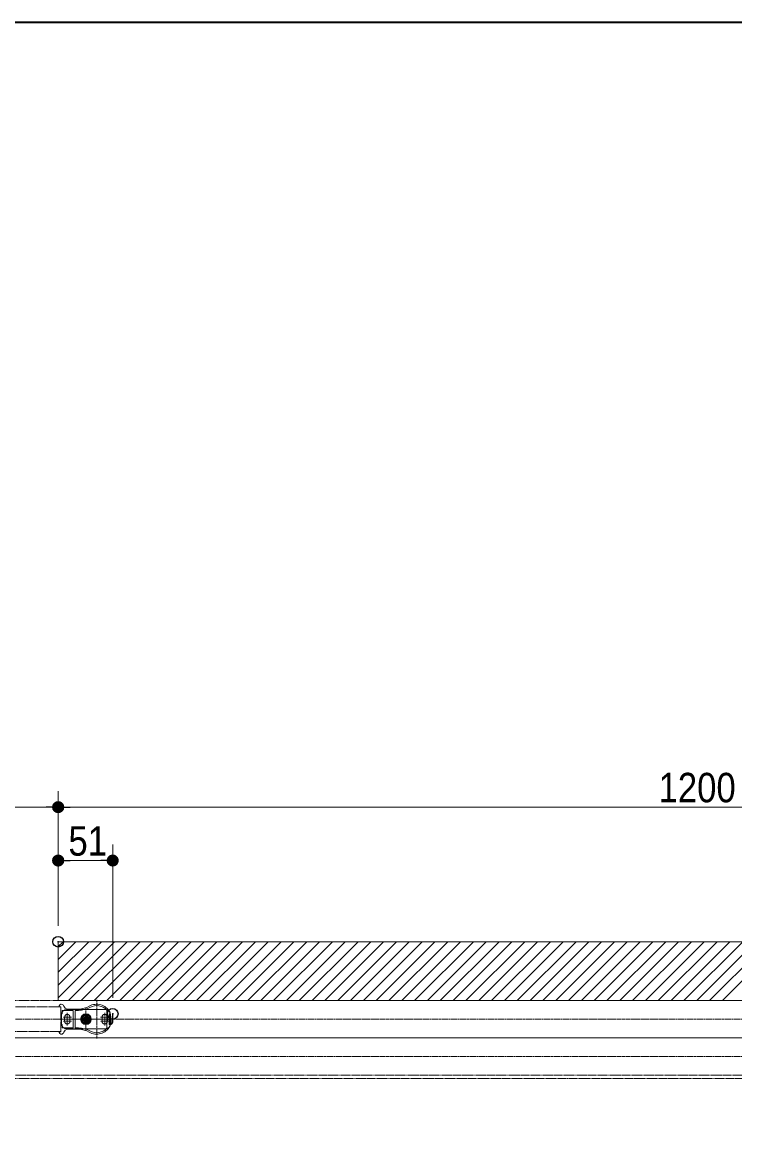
# Model space of a CAD drawing. Units: millimetres, scale not verified. Extents: x -4547 to 4547, y -2284 to 2284.
# Drawn here: x -1962 to -1295, y 1039 to 2078 of the extents above; entities that cross this region are included whole.
import ezdxf
from ezdxf.enums import TextEntityAlignment as Align

# ---------------------------------------------------------------- set-up
doc = ezdxf.new("R2010")
doc.units = ezdxf.units.MM
doc.header["$LTSCALE"] = 20
doc.header["$PDMODE"] = 32
doc.header["$PDSIZE"] = 10
doc.linetypes.add('USER1', pattern=[10.5, 8, -0.5, 0.5, -0.5, 0.5, -0.5])
doc.linetypes.add('USER3', pattern=[2.91, 1.76, -0.4, 0.35, -0.4])
for name, color, linetype, lineweight in [('0-0_1図面枠', 7, 'Continuous', 20), ('0-1_3一般', 7, 'Continuous', 15), ('0-2_2寸法-1', 7, 'Continuous', 15), ('0-3_0', 7, 'Continuous', 25)]:
    doc.layers.add(name, color=color, linetype=linetype, lineweight=lineweight)
doc.layers.add('0-4_Defpoints', color=7, linetype='Continuous')
doc.styles.add('ＭＳ Ｐゴシック', font='')
doc.styles.get('ＭＳ Ｐゴシック').set_extended_font_data('MS PGothic')

# ---------------------------------------------------------------- blocks, each defined once
blk = doc.blocks.new('グループ-2')
at = {"layer": '0-0_1図面枠', "lineweight": 35}
blk.add_lwpolyline([(-60000, 41550), (60000, 41550), (60000, -41550), (-60000, -41550)], close=True, dxfattribs=at)
blk = doc.blocks.new('図面枠')
at = {"layer": '0-0_1図面枠'}
blk.add_blockref('グループ-2', (0, 0), dxfattribs=at)
blk = doc.blocks.new('グループ-7')
at = {"layer": '0-1_3一般'}
for p, q in [((-11597.4, 23063.7), (-10877.4, 23063.7)), ((-11697.4, 22803.7), (-11697.4, 22963.7)), ((-11637.4, 22843.7), (-11637.4, 22923.7)), ((-11537.4, 22843.7), (-11537.4, 22923.7)), ((-10937.4, 22843.7), (-10937.4, 22923.7)), ((-10837.4, 22843.7), (-10837.4, 22923.7)), ((-10777.4, 22963.7), (-10777.4, 22803.7)), ((-10877.4, 22703.7), (-11597.4, 22703.7))]:
    blk.add_line(p, q, dxfattribs=at)
at = {"layer": '0-1_3一般', "linetype": 'USER3'}
for p, q in [((-11437.4, 22883.7), (-11737.4, 22883.7)), ((-11507.4, 22923.7), (-11667.4, 22923.7)), ((-11587.4, 23003.7), (-11587.4, 22763.7)), ((-10737.4, 22883.7), (-11437.4, 22883.7)), ((-11352.4, 22883.7), (-11122.4, 22883.7)), ((-11297.4, 22883.7), (-11177.4, 22883.7)), ((-11237.4, 22768.7), (-11237.4, 22998.7)), ((-11237.4, 22823.7), (-11237.4, 22943.7)), ((-10967.4, 22923.7), (-10807.4, 22923.7)), ((-10887.4, 22763.7), (-10887.4, 23003.7)), ((-11507.4, 22843.7), (-11667.4, 22843.7)), ((-10807.4, 22843.7), (-10967.4, 22843.7))]:
    blk.add_line(p, q, dxfattribs=at)
at = {"layer": '0-1_3一般', "linetype": 'USER1'}
for p, q in [((-11132.4, 22883.7), (-11342.4, 22883.7)), ((-11237.4, 22988.7), (-11237.4, 22778.7))]:
    blk.add_line(p, q, dxfattribs=at)
at = {"layer": '0-1_3一般', "linetype": 'USER3'}
blk.add_lwpolyline([(-11237.4, 22663.7), (-11237.4, 22823.7), (-11237.4, 23103.7)], dxfattribs=at)
at = {"layer": '0-1_3一般'}
for radius in [100, 85, 42]:
    blk.add_circle((-11237.4, 22883.7), radius, dxfattribs=at)
at = {"layer": '0-1_3一般', "linetype": 'USER1'}
for radius in [95, 80, 70, 50, 50, 30, 20]:
    blk.add_circle((-11237.4, 22883.7), radius, dxfattribs=at)
at = {"layer": '0-1_3一般'}
for centre, radius, start, end in [((-11597.4, 22963.7), 100, 90, 180), ((-10877.4, 22963.7), 100, 0, 90), ((-11587.4, 22923.7), 50, 0, 180), ((-10887.4, 22923.7), 50, 0, 180), ((-11597.4, 22803.7), 100, 180, 270), ((-11587.4, 22843.7), 50, 180, 0), ((-10887.4, 22843.7), 50, 180, 0), ((-10877.4, 22803.7), 100, 270, 0)]:
    blk.add_arc(centre, radius, start, end, dxfattribs=at)
blk = doc.blocks.new('グループ-13')
at = {"layer": '0-1_3一般'}
for p, q in [((-11737.4, 23133.7), (-11737.4, 23117.7)), ((-11707.4, 23117.7), (-11737.4, 23117.7)), ((-11701.1, 23163.7), (-11707.4, 23163.7)), ((-11707.4, 22991.7), (-11707.4, 23117.7)), ((-11375.5, 23073.7), (-11577.4, 23073.7)), ((-11689.4, 22985.7), (-11701.4, 22985.7)), ((-11683.4, 23041.7), (-11683.4, 22991.7)), ((-11483.4, 23047.7), (-11677.4, 23047.7)), ((-11477.4, 23041.7), (-11477.4, 22725.7)), ((-11447.4, 22883.7), (-11437.4, 22893.7)), ((-11437.4, 22873.7), (-11447.4, 22883.7)), ((-11437.4, 22893.7), (-11437.4, 23041.7)), ((-11437.4, 22733.7), (-11437.4, 22873.7)), ((-11431.4, 23047.7), (-11375.5, 23047.7)), ((-10845.4, 23043.8), (-10845.4, 23050)), ((-10845.4, 22723.6), (-10845.4, 23043.8)), ((-10815.4, 22883.7), (-10805.4, 22893.7)), ((-10805.4, 22873.7), (-10815.4, 22883.7)), ((-10805.4, 22893.7), (-10805.4, 22983.7)), ((-10805.4, 22983.7), (-10787.4, 22983.7)), ((-10805.4, 22783.7), (-10805.4, 22873.7)), ((-10787.4, 22983.7), (-10787.4, 22999.9)), ((-11737.4, 22649.7), (-11707.4, 22649.7)), ((-11737.4, 22649.7), (-11737.4, 22633.7)), ((-11707.4, 22649.7), (-11707.4, 22775.7)), ((-11689.4, 22781.7), (-11701.4, 22781.7)), ((-11683.4, 22775.7), (-11683.4, 22725.7)), ((-11677.4, 22719.7), (-11483.4, 22719.7)), ((-11577.4, 22693.7), (-11375.5, 22693.7)), ((-11437.4, 22725.7), (-11437.4, 22733.7)), ((-11375.5, 22719.7), (-11431.4, 22719.7)), ((-10845.4, 22723.6), (-10845.4, 22717.4)), ((-10787.4, 22783.7), (-10805.4, 22783.7)), ((-10787.4, 22783.7), (-10787.4, 22767.5)), ((-11707.4, 22603.7), (-11701.1, 22603.7))]:
    blk.add_line(p, q, dxfattribs=at)
at = {"layer": '0-1_3一般', "linetype": 'USER3'}
for p, q in [((-11037.4, 23163.7), (-11037.4, 23243.7)), ((-11037.4, 22603.7), (-11037.4, 23163.7)), ((-11498.8, 22883.7), (-11777.4, 22883.7)), ((-11447.4, 22883.7), (-11498.8, 22883.7)), ((-10868.6, 22883.7), (-11447.4, 22883.7)), ((-10815.4, 22883.7), (-10868.6, 22883.7)), ((-10709.4, 22883.7), (-10815.4, 22883.7)), ((-11037.4, 22523.7), (-11037.4, 22603.7))]:
    blk.add_line(p, q, dxfattribs=at)
at = {"layer": '0-1_3一般', "linetype": 'USER1'}
blk.add_line((-10787.4, 22983.7), (-10785.4, 22983.7), dxfattribs=at)
for points in [[(-10785.4, 22983.7), (-10785.4, 22799.7), (-10783.6, 22799.7)], [(-10751.6, 22831.9), (-10743.4, 22983.7), (-10737.4, 22983.7), (-10737.4, 22833.7)], [(-10785.4, 22799.7), (-10785.4, 22783.7), (-10787.4, 22783.7)]]:
    blk.add_lwpolyline(points, dxfattribs=at)
at = {"layer": '0-1_3一般'}
for centre, radius, start, end in [((-11707.4, 23133.7), 30, 90, 180), ((-11701.1, 23113.7), 50, 17.92021, 90), ((-11577.4, 23153.7), 80, 197.92021, 270), ((-11375.5, 23473.7), 400, 270, 299.81365), ((-11375.5, 23473.7), 426, 270, 299.81365), ((-11037.4, 22883.7), 280, 28.95502, 119.81365), ((-11037.4, 22883.7), 254, 40.89545, 119.81365), ((-11701.4, 22991.7), 6, 180, 270), ((-11689.4, 22991.7), 6, 270, 0), ((-11677.4, 23041.7), 6, 90, 180), ((-11483.4, 23041.7), 6, 0, 90), ((-11431.4, 23041.7), 6, 90, 180), ((-10827.4, 22999.9), 40, 0, 28.95502), ((-11701.4, 22775.7), 6, 90, 180), ((-11689.4, 22775.7), 6, 0, 90), ((-11677.4, 22725.7), 6, 180, 270), ((-11577.4, 22613.7), 80, 90, 162.07979), ((-11483.4, 22725.7), 6, 270, 0), ((-11431.4, 22725.7), 6, 180, 270), ((-11375.5, 22293.7), 426, 60.18635, 90), ((-11375.5, 22293.7), 400, 60.18635, 90), ((-11037.4, 22883.7), 280, 240.18635, 331.04498), ((-11037.4, 22883.7), 254, 240.18635, 319.10455), ((-10827.4, 22767.5), 40, 331.04498, 0), ((-11707.4, 22633.7), 30, 180, 270), ((-11701.1, 22653.7), 50, 270, 342.07979)]:
    blk.add_arc(centre, radius, start, end, dxfattribs=at)
at = {"layer": '0-1_3一般', "linetype": 'USER1'}
for centre, radius, start, end in [((-10786.4, 22832.7), 49, 271.16914, 1.16914), ((-10784.6, 22832.7), 33, 271.73864, 358.6278)]:
    blk.add_arc(centre, radius, start, end, dxfattribs=at)
blk = doc.blocks.new('グループ-20')
at = {"layer": '0-1_3一般', "linetype": 'USER1'}
for p, q in [((12242.6, 23233.7), (-57707.4, 23233.7)), ((-57707.4, 22533.7), (12242.6, 22533.7))]:
    blk.add_line(p, q, dxfattribs=at)
at = {"layer": '0-1_3一般', "linetype": 'USER3'}
for p, q in [((12342.6, 22883.7), (-57807.4, 22883.7)), ((12342.6, 22183.7), (-57807.4, 22183.7))]:
    blk.add_line(p, q, dxfattribs=at)
at = {"layer": '0-1_3一般', "linetype": 'USER1'}
blk.add_lwpolyline([(-57707.4, 22533.7), (-57707.4, 21833.7), (12242.6, 21833.7), (12242.6, 22533.7)], close=True, dxfattribs=at)
blk = doc.blocks.new('グループ-21')
at = {"layer": '0-1_3一般'}
for p, q in [((-11757.4, 23233.7), (-11757.4, 24333.7)), ((-11757.4, 24333.7), (12242.6, 24333.7)), ((12242.6, 23233.7), (-11757.4, 23233.7)), ((-11701.1, 23163.7), (-11707.4, 23163.7))]:
    blk.add_line(p, q, dxfattribs=at)
at = {"layer": '0-1_3一般', "lineweight": 5}
for p, q in [((-11757.4, 24242.6), (-11666.3, 24333.7)), ((-11757.4, 24002.6), (-11426.3, 24333.7)), ((-11757.4, 23762.6), (-11186.3, 24333.7)), ((-11757.4, 23522.6), (-10946.3, 24333.7)), ((-11757.4, 23282.6), (-10706.3, 24333.7)), ((-11566.3, 23233.7), (-10466.3, 24333.7)), ((-11326.3, 23233.7), (-10226.3, 24333.7)), ((-11086.3, 23233.7), (-9986.3, 24333.7)), ((-10846.3, 23233.7), (-9746.3, 24333.7)), ((-10606.3, 23233.7), (-9506.3, 24333.7)), ((-10366.3, 23233.7), (-9266.3, 24333.7)), ((-10126.3, 23233.7), (-9026.3, 24333.7)), ((-9886.3, 23233.7), (-8786.3, 24333.7)), ((-9646.3, 23233.7), (-8546.3, 24333.7)), ((-9406.3, 23233.7), (-8306.3, 24333.7)), ((-9166.3, 23233.7), (-8066.3, 24333.7)), ((-8926.3, 23233.7), (-7826.3, 24333.7)), ((-8686.3, 23233.7), (-7586.3, 24333.7)), ((-8446.3, 23233.7), (-7346.3, 24333.7)), ((-8206.3, 23233.7), (-7106.3, 24333.7)), ((-7966.3, 23233.7), (-6866.3, 24333.7)), ((-7726.3, 23233.7), (-6626.3, 24333.7)), ((-7486.3, 23233.7), (-6386.3, 24333.7)), ((-7246.3, 23233.7), (-6146.3, 24333.7)), ((-7006.3, 23233.7), (-5906.3, 24333.7)), ((-6766.3, 23233.7), (-5666.3, 24333.7)), ((-6526.3, 23233.7), (-5426.3, 24333.7)), ((-6286.3, 23233.7), (-5186.3, 24333.7)), ((-6046.3, 23233.7), (-4946.3, 24333.7)), ((-5806.3, 23233.7), (-4706.3, 24333.7)), ((-5566.3, 23233.7), (-4466.3, 24333.7)), ((-5326.3, 23233.7), (-4226.3, 24333.7)), ((-5086.3, 23233.7), (-3986.3, 24333.7)), ((-4846.3, 23233.7), (-3746.3, 24333.7)), ((-4606.3, 23233.7), (-3506.3, 24333.7)), ((-4366.3, 23233.7), (-3266.3, 24333.7)), ((-4126.3, 23233.7), (-3026.3, 24333.7)), ((-3886.3, 23233.7), (-2786.3, 24333.7)), ((-3646.3, 23233.7), (-2546.3, 24333.7)), ((-3406.3, 23233.7), (-2306.3, 24333.7)), ((-3166.3, 23233.7), (-2066.3, 24333.7)), ((-2926.3, 23233.7), (-1826.3, 24333.7)), ((-2686.3, 23233.7), (-1586.3, 24333.7)), ((-2446.3, 23233.7), (-1346.3, 24333.7)), ((-2206.3, 23233.7), (-1106.3, 24333.7)), ((-1966.3, 23233.7), (-866.3, 24333.7)), ((-1726.3, 23233.7), (-626.3, 24333.7)), ((-1486.3, 23233.7), (-386.3, 24333.7)), ((-1246.3, 23233.7), (-146.3, 24333.7)), ((-1006.3, 23233.7), (93.7, 24333.7)), ((-766.3, 23233.7), (333.7, 24333.7)), ((-526.3, 23233.7), (573.7, 24333.7)), ((-286.3, 23233.7), (813.7, 24333.7)), ((-46.3, 23233.7), (1053.7, 24333.7)), ((193.7, 23233.7), (1293.7, 24333.7)), ((433.7, 23233.7), (1533.7, 24333.7)), ((673.7, 23233.7), (1773.7, 24333.7))]:
    blk.add_line(p, q, dxfattribs=at)
blk = doc.blocks.new('グループ-22')
at = {"layer": '0-1_3一般', "linetype": 'USER1'}
for p, q in [((-33767.4, 23113.7), (-11707.4, 23113.7)), ((-33767.4, 23113.7), (-33767.4, 22653.7)), ((-11707.4, 22653.7), (-11707.4, 23113.7)), ((-11707.4, 22653.7), (-33767.4, 22653.7))]:
    blk.add_line(p, q, dxfattribs=at)
blk = doc.blocks.new('グループ-24')
at = {"layer": '0-1_3一般', "linetype": 'USER1'}
blk.add_lwpolyline([(-57707.4, 21773.7), (-57707.4, 21833.7), (12242.6, 21833.7), (12242.6, 21773.7)], close=True, dxfattribs=at)
at = {"layer": '0-1_3一般'}
for name in ['グループ-21', 'グループ-20', 'グループ-13', 'グループ-22', 'グループ-7']:
    blk.add_blockref(name, (0, 0), dxfattribs=at)
blk = doc.blocks.new('_Dot')
at = {"layer": '0-3_0'}
blk.add_line((-10, 0), (-20, 0), dxfattribs=at)
for points in [[(0, 0), (-10, 0), (-9.92, 1.25)], [(0, 0), (-9.92, -1.25), (-10, 0)], [(0, 0), (-9.92, 1.25), (-9.69, 2.49)], [(0, 0), (-9.69, -2.49), (-9.92, -1.25)], [(0, 0), (-9.69, 2.49), (-9.3, 3.68)], [(0, 0), (-9.3, -3.68), (-9.69, -2.49)], [(0, 0), (-9.3, 3.68), (-8.76, 4.82)], [(0, 0), (-8.76, -4.82), (-9.3, -3.68)], [(0, 0), (-8.76, 4.82), (-8.09, 5.88)], [(0, 0), (-8.09, -5.88), (-8.76, -4.82)], [(0, 0), (-8.09, 5.88), (-7.29, 6.85)], [(0, 0), (-7.29, -6.85), (-8.09, -5.88)], [(0, 0), (-7.29, 6.85), (-6.37, 7.71)], [(0, 0), (-6.37, -7.71), (-7.29, -6.85)], [(0, 0), (-6.37, 7.71), (-5.36, 8.44)], [(0, 0), (-5.36, -8.44), (-6.37, -7.71)], [(0, 0), (-5.36, 8.44), (-4.26, 9.05)], [(0, 0), (-4.26, -9.05), (-5.36, -8.44)], [(0, 0), (-4.26, 9.05), (-3.09, 9.51)], [(0, 0), (-3.09, -9.51), (-4.26, -9.05)], [(0, 0), (-3.09, 9.51), (-1.87, 9.82)], [(0, 0), (-1.87, -9.82), (-3.09, -9.51)], [(0, 0), (-1.87, 9.82), (-0.63, 9.98)], [(0, 0), (-0.63, -9.98), (-1.87, -9.82)], [(0, 0), (-0.63, 9.98), (0.63, 9.98)], [(0, 0), (0.63, -9.98), (-0.63, -9.98)], [(0, 0), (0.63, 9.98), (1.87, 9.82)], [(0, 0), (1.87, 9.82), (3.09, 9.51)], [(0, 0), (3.09, 9.51), (4.26, 9.05)], [(0, 0), (4.26, 9.05), (5.36, 8.44)], [(0, 0), (5.36, 8.44), (6.37, 7.71)], [(0, 0), (6.37, 7.71), (7.29, 6.85)], [(0, 0), (7.29, 6.85), (8.09, 5.88)], [(0, 0), (8.09, 5.88), (8.76, 4.82)], [(0, 0), (8.76, 4.82), (9.3, 3.68)], [(0, 0), (9.3, 3.68), (9.69, 2.49)], [(0, 0), (9.69, 2.49), (9.92, 1.25)], [(0, 0), (9.92, 1.25), (10, 0)], [(0, 0), (1.87, -9.82), (0.63, -9.98)], [(0, 0), (3.09, -9.51), (1.87, -9.82)], [(0, 0), (4.26, -9.05), (3.09, -9.51)], [(0, 0), (5.36, -8.44), (4.26, -9.05)], [(0, 0), (6.37, -7.71), (5.36, -8.44)], [(0, 0), (7.29, -6.85), (6.37, -7.71)], [(0, 0), (8.09, -5.88), (7.29, -6.85)], [(0, 0), (8.76, -4.82), (8.09, -5.88)], [(0, 0), (9.3, -3.68), (8.76, -4.82)], [(0, 0), (9.69, -2.49), (9.3, -3.68)], [(0, 0), (9.92, -1.25), (9.69, -2.49)], [(0, 0), (10, 0), (9.92, -1.25)]]:
    blk.add_solid(points, dxfattribs=at)

msp = doc.modelspace()

# ---------------------------------------------------------------- linework, layer by layer
at = {"layer": '0-2_2寸法-1'}
for p, q in [((-1928.49, 1307.68), (-1928.49, 1357.68)), ((-1928.49, 1307.68), (-1928.49, 1357.68)), ((-1939.75, 1342.68), (-4215.24, 1342.68)), ((-739.75, 1342.68), (-1917.24, 1342.68)), ((-1928.49, 1231.69), (-1928.49, 1307.68)), ((-1877.49, 1164.19), (-1877.49, 1307.68)), ((-1888.75, 1292.68), (-1917.24, 1292.68))]:
    msp.add_line(p, q, dxfattribs=at)
at = {"layer": '0-4_Defpoints'}
for p in [(-1928.49, 1342.68), (-1928.49, 1292.68), (-1928.49, 1216.69), (-1877.49, 1149.19)]:
    msp.add_point(p, dxfattribs=at)

# ---------------------------------------------------------------- block references
at = {"layer": '0-0_1図面枠', "xscale": 0.05, "yscale": 0.05}
msp.add_blockref('図面枠', (-1340.62, 0), dxfattribs=at)
at = {"layer": '0-1_3一般', "xscale": 0.05, "yscale": 0.05}
msp.add_blockref('グループ-24', (-1340.62, 0), dxfattribs=at)
at = {"layer": '0-2_2寸法-1', "xscale": 0.5627563, "yscale": 0.5627563}
for p in [(-1928.49, 1342.68), (-1877.49, 1292.68)]:
    msp.add_blockref('_Dot', p, dxfattribs=at)
at = {"layer": '0-2_2寸法-1', "xscale": 0.5627563, "yscale": 0.5627563, "rotation": 180}
for p in [(-1928.49, 1342.68), (-1928.49, 1292.68)]:
    msp.add_blockref('_Dot', p, dxfattribs=at)

# ---------------------------------------------------------------- texts
at = {"layer": '0-2_2寸法-1', "style": 'ＭＳ Ｐゴシック', "width": 0.9}
for s, p in [('1200', (-1366.68, 1338.96)), ('51', (-1918.91, 1288.96))]:
    msp.add_text(s, height=27.57, dxfattribs=at).set_placement(p, align=Align.BOTTOM_LEFT)

doc.saveas('drawing.dxf')
